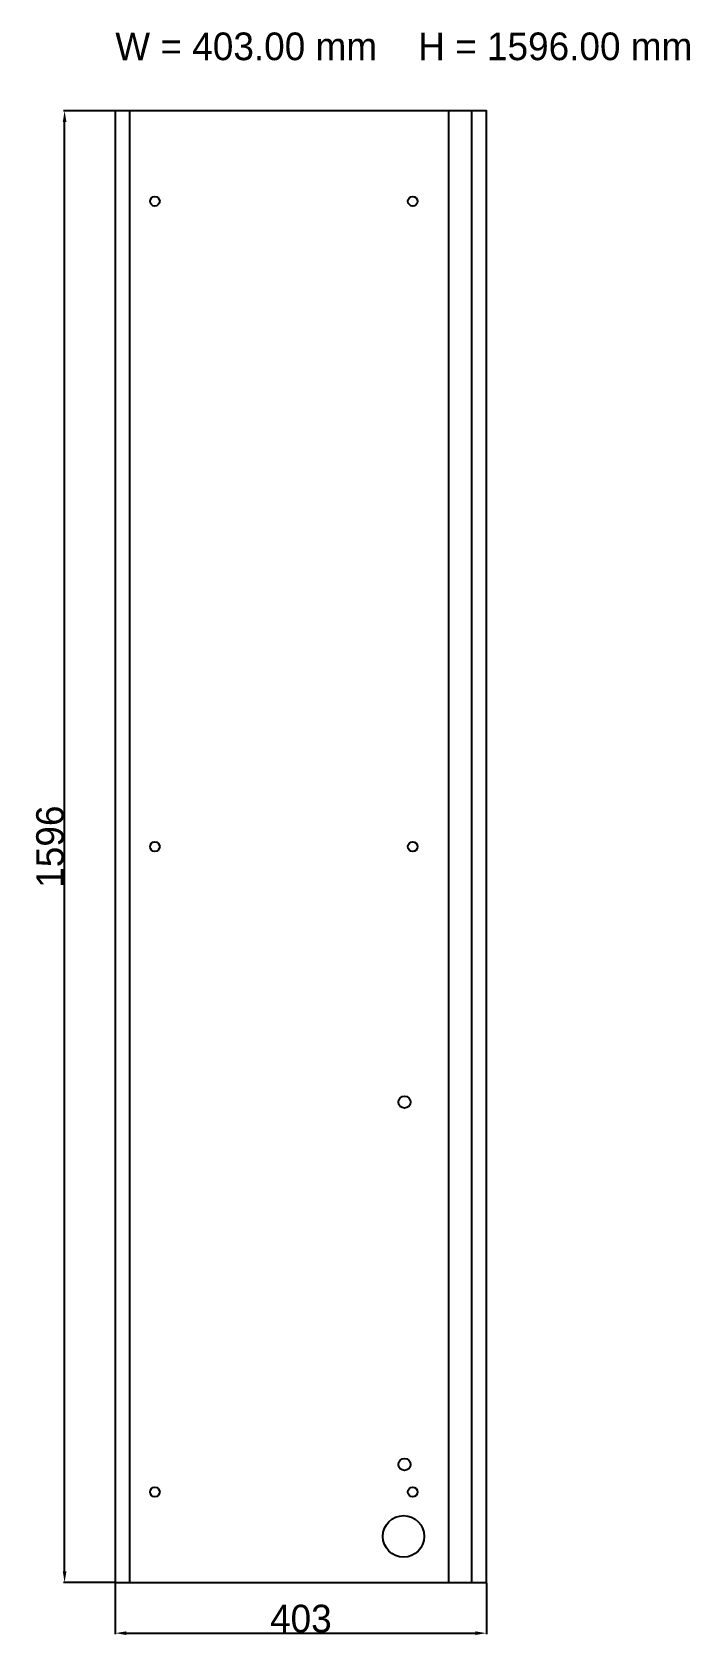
# Model space of a CAD drawing. Extents: x 3011 to 3725, y 710 to 2450.
import ezdxf

# ---------------------------------------------------------------- set-up
doc = ezdxf.new("R2010")
doc.units = 0
doc.header["$MEASUREMENT"] = 0
for name, color, linetype in [('BEND', 5, 'CONTINUOUS'), ('BLIND_HOLE', 1, 'CONTINUOUS'), ('CHECK', 2, 'CONTINUOUS'), ('CUTTING', 3, 'CONTINUOUS'), ('MARKING', 211, 'CONTINUOUS')]:
    doc.layers.add(name, color=color, linetype=linetype)
doc.dimstyles.new('EZDXF', dxfattribs={"dimtxt": 30, "dimasz": 12, "dimexe": 1.25, "dimexo": 0.625, "dimtad": 1, "dimcen": 2.5, "dimazin": 3, "dimtfac": 1, "dimtmove": 0, "dimatfit": 3})

msp = doc.modelspace()

# ---------------------------------------------------------------- linework, layer by layer
at = {"layer": 'BEND', "color": 5, "linetype": 'CONTINUOUS'}
for p, q in [((3117, 769), (3117, 2365)), ((3463, 769), (3463, 2365)), ((3488, 769), (3488, 2365))]:
    msp.add_line(p, q, dxfattribs=at)
at = {"layer": 'BLIND_HOLE', "color": 1, "linetype": 'CONTINUOUS'}
msp.add_circle((3413.996, 819), 22.5, dxfattribs=at)
at = {"layer": 'CUTTING', "color": 3, "linetype": 'CONTINUOUS'}
msp.add_lwpolyline([(3101, 769), (3504, 769), (3504, 2365), (3101, 2365)], close=True, dxfattribs=at)
for centre in [(3143.996, 2267), (3423.996, 2267), (3143.996, 1567), (3423.996, 1567), (3143.996, 867), (3423.996, 867)]:
    msp.add_circle(centre, 5.25, dxfattribs=at)
at = {"layer": 'MARKING', "color": 211, "linetype": 'CONTINUOUS'}
for centre in [(3414.996, 1290), (3414.996, 897)]:
    msp.add_circle(centre, 6.55, dxfattribs=at)

# ---------------------------------------------------------------- texts
at = {"layer": 'CHECK', "color": 2}
msp.add_text('W = 403.00 mm    H = 1596.00 mm', height=30, dxfattribs=at).set_placement((3100.996, 2420))

# ---------------------------------------------------------------- dimensions: what is measured, and where the dimension line sits
msp.add_linear_dim(base=(3045.996, 769), p1=(3100.996, 769), p2=(3100.996, 2365), angle=90, dimstyle='EZDXF', override={"dimtxt": 30, "dimtad": 1}, dxfattribs=at).render()
msp.add_linear_dim(base=(3100.996, 714), p1=(3100.996, 769), p2=(3503.996, 769), dimstyle='EZDXF', override={"dimtxt": 30, "dimtad": 1}, dxfattribs=at).render()

doc.saveas('drawing.dxf')
